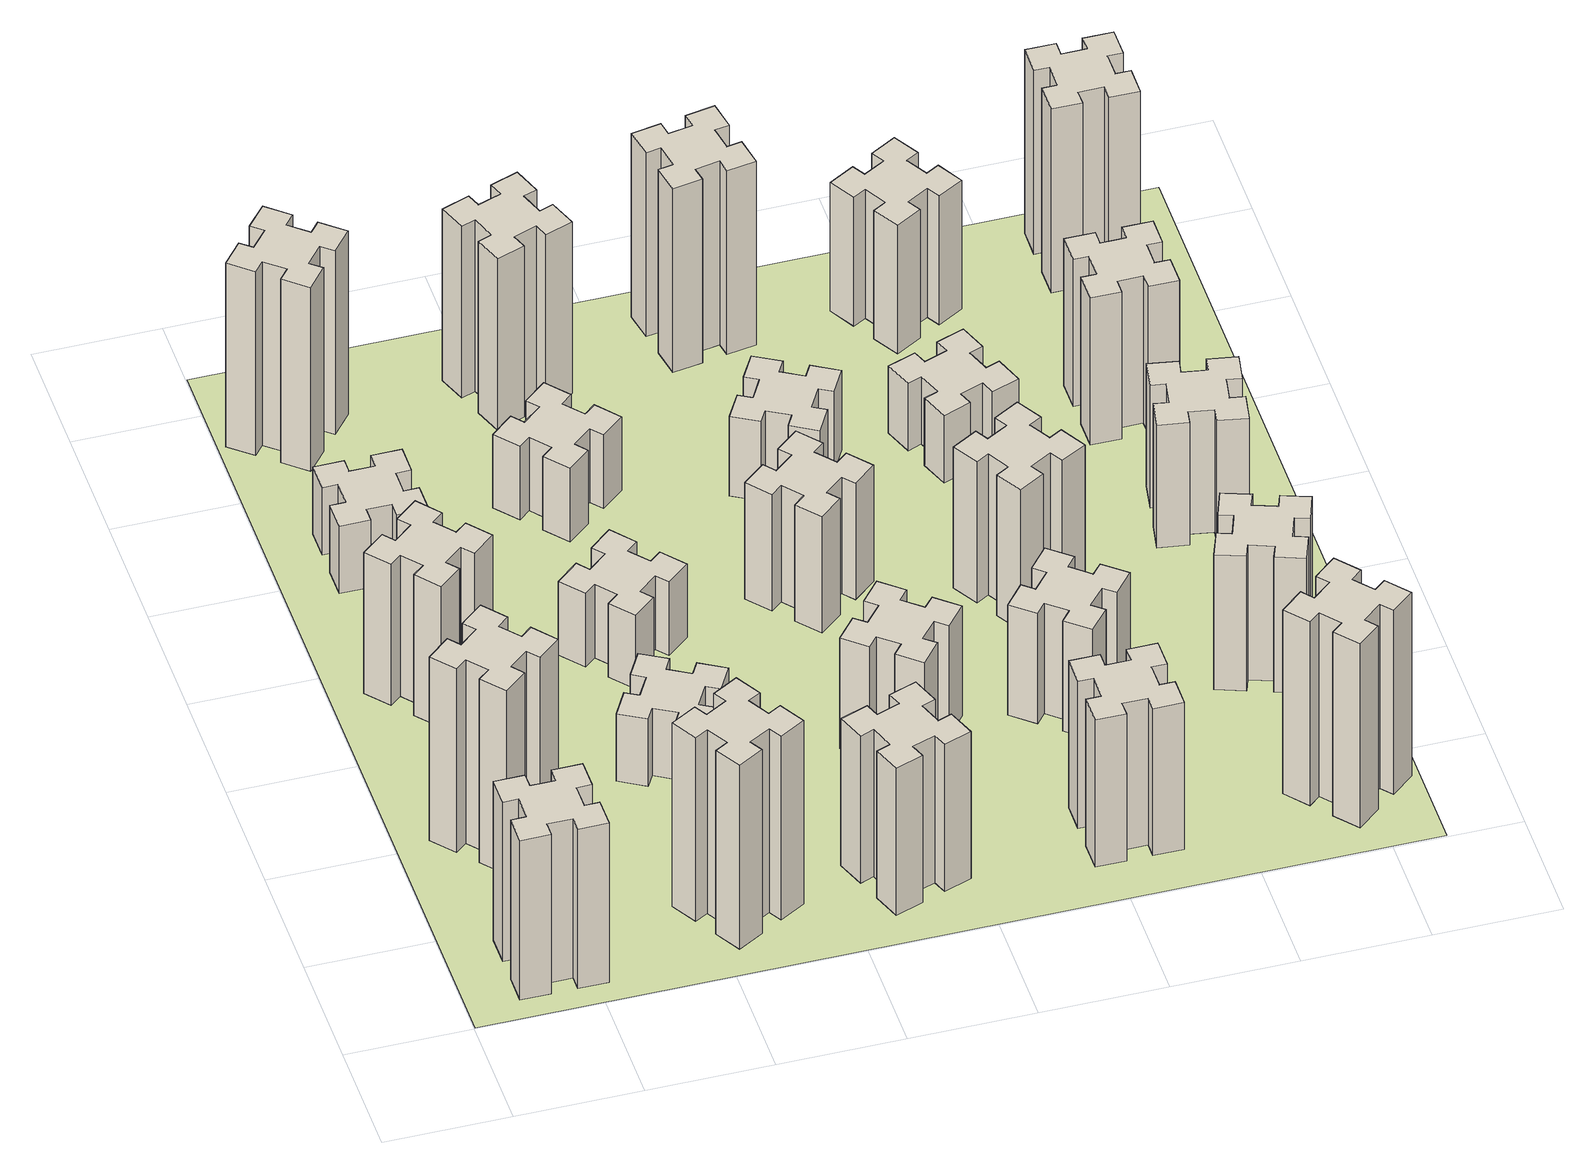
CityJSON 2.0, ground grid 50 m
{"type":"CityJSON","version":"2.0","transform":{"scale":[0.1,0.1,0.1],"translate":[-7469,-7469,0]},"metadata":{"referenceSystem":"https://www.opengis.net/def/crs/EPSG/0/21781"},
"CityObjects":{
"building1":{"type":"Building","attributes":{"class":"1000","function":"1000","usage":"1000","yearOfConstruction":2016,"roofType":"1000","measuredHeight":78,"storeysAboveGround":30,"storeysBelowGround":0},"geometry":[{"type":"Solid","lod":"1","boundaries":[[[[0,1,2,3,4,5,6,7,8,9,10,11,12,13,14,15,16,17,18,19]],[[17,16,20,21]],[[16,15,22,20]],[[15,14,23,22]],[[14,13,24,23]],[[13,12,25,24]],[[12,11,26,25]],[[11,10,27,26]],[[10,9,28,27]],[[9,8,29,28]],[[8,7,30,29]],[[7,6,31,30]],[[6,5,32,31]],[[5,4,33,32]],[[4,3,34,33]],[[3,2,35,34]],[[2,1,36,35]],[[1,0,37,36]],[[0,19,38,37]],[[19,18,39,38]],[[18,17,21,39]],[[24,25,26,27,28,29,30,31,32,33,34,35,36,37,38,39,21,20,22,23]]]]}]},
"building2":{"type":"Building","attributes":{"class":"1000","function":"1000","usage":"1000","yearOfConstruction":2016,"roofType":"1000","measuredHeight":90,"storeysAboveGround":30,"storeysBelowGround":0},"geometry":[{"type":"Solid","lod":"1","boundaries":[[[[40,41,42,43,44,45,46,47,48,49,50,51,52,53,54,55,56,57,58,59]],[[57,56,60,61]],[[56,55,62,60]],[[55,54,63,62]],[[54,53,64,63]],[[53,52,65,64]],[[52,51,66,65]],[[51,50,67,66]],[[50,49,68,67]],[[49,48,69,68]],[[48,47,70,69]],[[47,46,71,70]],[[46,45,72,71]],[[45,44,73,72]],[[44,43,74,73]],[[43,42,75,74]],[[42,41,76,75]],[[41,40,77,76]],[[40,59,78,77]],[[59,58,79,78]],[[58,57,61,79]],[[64,65,66,67,68,69,70,71,72,73,74,75,76,77,78,79,61,60,62,63]]]]}]},
"building3":{"type":"Building","attributes":{"class":"1000","function":"1000","usage":"1000","yearOfConstruction":2016,"roofType":"1000","measuredHeight":69,"storeysAboveGround":30,"storeysBelowGround":0},"geometry":[{"type":"Solid","lod":"1","boundaries":[[[[80,81,82,83,84,85,86,87,88,89,90,91,92,93,94,95,96,97,98,99]],[[97,96,100,101]],[[96,95,102,100]],[[95,94,103,102]],[[94,93,104,103]],[[93,92,105,104]],[[92,91,106,105]],[[91,90,107,106]],[[90,89,108,107]],[[89,88,109,108]],[[88,87,110,109]],[[87,86,111,110]],[[86,85,112,111]],[[85,84,113,112]],[[84,83,114,113]],[[83,82,115,114]],[[82,81,116,115]],[[81,80,117,116]],[[80,99,118,117]],[[99,98,119,118]],[[98,97,101,119]],[[104,105,106,107,108,109,110,111,112,113,114,115,116,117,118,119,101,100,102,103]]]]}]},
"building4":{"type":"Building","attributes":{"class":"1000","function":"1000","usage":"1000","yearOfConstruction":2016,"roofType":"1000","measuredHeight":33,"storeysAboveGround":30,"storeysBelowGround":0},"geometry":[{"type":"Solid","lod":"1","boundaries":[[[[120,121,122,123,124,125,126,127,128,129,130,131,132,133,134,135,136,137,138,139]],[[137,136,140,141]],[[136,135,142,140]],[[135,134,143,142]],[[134,133,144,143]],[[133,132,145,144]],[[132,131,146,145]],[[131,130,147,146]],[[130,129,148,147]],[[129,128,149,148]],[[128,127,150,149]],[[127,126,151,150]],[[126,125,152,151]],[[125,124,153,152]],[[124,123,154,153]],[[123,122,155,154]],[[122,121,156,155]],[[121,120,157,156]],[[120,139,158,157]],[[139,138,159,158]],[[138,137,141,159]],[[144,145,146,147,148,149,150,151,152,153,154,155,156,157,158,159,141,140,142,143]]]]}]},
"building5":{"type":"Building","attributes":{"class":"1000","function":"1000","usage":"1000","yearOfConstruction":2016,"roofType":"1000","measuredHeight":90,"storeysAboveGround":30,"storeysBelowGround":0},"geometry":[{"type":"Solid","lod":"1","boundaries":[[[[160,161,162,163,164,165,166,167,168,169,170,171,172,173,174,175,176,177,178,179]],[[177,176,180,181]],[[176,175,182,180]],[[175,174,183,182]],[[174,173,184,183]],[[173,172,185,184]],[[172,171,186,185]],[[171,170,187,186]],[[170,169,188,187]],[[169,168,189,188]],[[168,167,190,189]],[[167,166,191,190]],[[166,165,192,191]],[[165,164,193,192]],[[164,163,194,193]],[[163,162,195,194]],[[162,161,196,195]],[[161,160,197,196]],[[160,179,198,197]],[[179,178,199,198]],[[178,177,181,199]],[[184,185,186,187,188,189,190,191,192,193,194,195,196,197,198,199,181,180,182,183]]]]}]},
"building6":{"type":"Building","attributes":{"class":"1000","function":"1000","usage":"1000","yearOfConstruction":2016,"roofType":"1000","measuredHeight":90,"storeysAboveGround":30,"storeysBelowGround":0},"geometry":[{"type":"Solid","lod":"1","boundaries":[[[[200,201,202,203,204,205,206,207,208,209,210,211,212,213,214,215,216,217,218,219]],[[217,216,220,221]],[[216,215,222,220]],[[215,214,223,222]],[[214,213,224,223]],[[213,212,225,224]],[[212,211,226,225]],[[211,210,227,226]],[[210,209,228,227]],[[209,208,229,228]],[[208,207,230,229]],[[207,206,231,230]],[[206,205,232,231]],[[205,204,233,232]],[[204,203,234,233]],[[203,202,235,234]],[[202,201,236,235]],[[201,200,237,236]],[[200,219,238,237]],[[219,218,239,238]],[[218,217,221,239]],[[224,225,226,227,228,229,230,231,232,233,234,235,236,237,238,239,221,220,222,223]]]]}]},
"building7":{"type":"Building","attributes":{"class":"1000","function":"1000","usage":"1000","yearOfConstruction":2016,"roofType":"1000","measuredHeight":33,"storeysAboveGround":30,"storeysBelowGround":0},"geometry":[{"type":"Solid","lod":"1","boundaries":[[[[240,241,242,243,244,245,246,247,248,249,250,251,252,253,254,255,256,257,258,259]],[[257,256,260,261]],[[256,255,262,260]],[[255,254,263,262]],[[254,253,264,263]],[[253,252,265,264]],[[252,251,266,265]],[[251,250,267,266]],[[250,249,268,267]],[[249,248,269,268]],[[248,247,270,269]],[[247,246,271,270]],[[246,245,272,271]],[[245,244,273,272]],[[244,243,274,273]],[[243,242,275,274]],[[242,241,276,275]],[[241,240,277,276]],[[240,259,278,277]],[[259,258,279,278]],[[258,257,261,279]],[[264,265,266,267,268,269,270,271,272,273,274,275,276,277,278,279,261,260,262,263]]]]}]},
"building8":{"type":"Building","attributes":{"class":"1000","function":"1000","usage":"1000","yearOfConstruction":2016,"roofType":"1000","measuredHeight":36,"storeysAboveGround":30,"storeysBelowGround":0},"geometry":[{"type":"Solid","lod":"1","boundaries":[[[[280,281,282,283,284,285,286,287,288,289,290,291,292,293,294,295,296,297,298,299]],[[297,296,300,301]],[[296,295,302,300]],[[295,294,303,302]],[[294,293,304,303]],[[293,292,305,304]],[[292,291,306,305]],[[291,290,307,306]],[[290,289,308,307]],[[289,288,309,308]],[[288,287,310,309]],[[287,286,311,310]],[[286,285,312,311]],[[285,284,313,312]],[[284,283,314,313]],[[283,282,315,314]],[[282,281,316,315]],[[281,280,317,316]],[[280,299,318,317]],[[299,298,319,318]],[[298,297,301,319]],[[304,305,306,307,308,309,310,311,312,313,314,315,316,317,318,319,301,300,302,303]]]]}]},
"building9":{"type":"Building","attributes":{"class":"1000","function":"1000","usage":"1000","yearOfConstruction":2016,"roofType":"1000","measuredHeight":72,"storeysAboveGround":30,"storeysBelowGround":0},"geometry":[{"type":"Solid","lod":"1","boundaries":[[[[320,321,322,323,324,325,326,327,328,329,330,331,332,333,334,335,336,337,338,339]],[[337,336,340,341]],[[336,335,342,340]],[[335,334,343,342]],[[334,333,344,343]],[[333,332,345,344]],[[332,331,346,345]],[[331,330,347,346]],[[330,329,348,347]],[[329,328,349,348]],[[328,327,350,349]],[[327,326,351,350]],[[326,325,352,351]],[[325,324,353,352]],[[324,323,354,353]],[[323,322,355,354]],[[322,321,356,355]],[[321,320,357,356]],[[320,339,358,357]],[[339,338,359,358]],[[338,337,341,359]],[[344,345,346,347,348,349,350,351,352,353,354,355,356,357,358,359,341,340,342,343]]]]}]},
"building10":{"type":"Building","attributes":{"class":"1000","function":"1000","usage":"1000","yearOfConstruction":2016,"roofType":"1000","measuredHeight":36,"storeysAboveGround":30,"storeysBelowGround":0},"geometry":[{"type":"Solid","lod":"1","boundaries":[[[[360,361,362,363,364,365,366,367,368,369,370,371,372,373,374,375,376,377,378,379]],[[377,376,380,381]],[[376,375,382,380]],[[375,374,383,382]],[[374,373,384,383]],[[373,372,385,384]],[[372,371,386,385]],[[371,370,387,386]],[[370,369,388,387]],[[369,368,389,388]],[[368,367,390,389]],[[367,366,391,390]],[[366,365,392,391]],[[365,364,393,392]],[[364,363,394,393]],[[363,362,395,394]],[[362,361,396,395]],[[361,360,397,396]],[[360,379,398,397]],[[379,378,399,398]],[[378,377,381,399]],[[384,385,386,387,388,389,390,391,392,393,394,395,396,397,398,399,381,380,382,383]]]]}]},
"building11":{"type":"Building","attributes":{"class":"1000","function":"1000","usage":"1000","yearOfConstruction":2016,"roofType":"1000","measuredHeight":84,"storeysAboveGround":30,"storeysBelowGround":0},"geometry":[{"type":"Solid","lod":"1","boundaries":[[[[400,401,402,403,404,405,406,407,408,409,410,411,412,413,414,415,416,417,418,419]],[[417,416,420,421]],[[416,415,422,420]],[[415,414,423,422]],[[414,413,424,423]],[[413,412,425,424]],[[412,411,426,425]],[[411,410,427,426]],[[410,409,428,427]],[[409,408,429,428]],[[408,407,430,429]],[[407,406,431,430]],[[406,405,432,431]],[[405,404,433,432]],[[404,403,434,433]],[[403,402,435,434]],[[402,401,436,435]],[[401,400,437,436]],[[400,419,438,437]],[[419,418,439,438]],[[418,417,421,439]],[[424,425,426,427,428,429,430,431,432,433,434,435,436,437,438,439,421,420,422,423]]]]}]},
"building12":{"type":"Building","attributes":{"class":"1000","function":"1000","usage":"1000","yearOfConstruction":2016,"roofType":"1000","measuredHeight":54,"storeysAboveGround":30,"storeysBelowGround":0},"geometry":[{"type":"Solid","lod":"1","boundaries":[[[[440,441,442,443,444,445,446,447,448,449,450,451,452,453,454,455,456,457,458,459]],[[457,456,460,461]],[[456,455,462,460]],[[455,454,463,462]],[[454,453,464,463]],[[453,452,465,464]],[[452,451,466,465]],[[451,450,467,466]],[[450,449,468,467]],[[449,448,469,468]],[[448,447,470,469]],[[447,446,471,470]],[[446,445,472,471]],[[445,444,473,472]],[[444,443,474,473]],[[443,442,475,474]],[[442,441,476,475]],[[441,440,477,476]],[[440,459,478,477]],[[459,458,479,478]],[[458,457,461,479]],[[464,465,466,467,468,469,470,471,472,473,474,475,476,477,478,479,461,460,462,463]]]]}]},
"building13":{"type":"Building","attributes":{"class":"1000","function":"1000","usage":"1000","yearOfConstruction":2016,"roofType":"1000","measuredHeight":57,"storeysAboveGround":30,"storeysBelowGround":0},"geometry":[{"type":"Solid","lod":"1","boundaries":[[[[480,481,482,483,484,485,486,487,488,489,490,491,492,493,494,495,496,497,498,499]],[[497,496,500,501]],[[496,495,502,500]],[[495,494,503,502]],[[494,493,504,503]],[[493,492,505,504]],[[492,491,506,505]],[[491,490,507,506]],[[490,489,508,507]],[[489,488,509,508]],[[488,487,510,509]],[[487,486,511,510]],[[486,485,512,511]],[[485,484,513,512]],[[484,483,514,513]],[[483,482,515,514]],[[482,481,516,515]],[[481,480,517,516]],[[480,499,518,517]],[[499,498,519,518]],[[498,497,501,519]],[[504,505,506,507,508,509,510,511,512,513,514,515,516,517,518,519,501,500,502,503]]]]}]},
"building14":{"type":"Building","attributes":{"class":"1000","function":"1000","usage":"1000","yearOfConstruction":2016,"roofType":"1000","measuredHeight":72,"storeysAboveGround":30,"storeysBelowGround":0},"geometry":[{"type":"Solid","lod":"1","boundaries":[[[[520,521,522,523,524,525,526,527,528,529,530,531,532,533,534,535,536,537,538,539]],[[537,536,540,541]],[[536,535,542,540]],[[535,534,543,542]],[[534,533,544,543]],[[533,532,545,544]],[[532,531,546,545]],[[531,530,547,546]],[[530,529,548,547]],[[529,528,549,548]],[[528,527,550,549]],[[527,526,551,550]],[[526,525,552,551]],[[525,524,553,552]],[[524,523,554,553]],[[523,522,555,554]],[[522,521,556,555]],[[521,520,557,556]],[[520,539,558,557]],[[539,538,559,558]],[[538,537,541,559]],[[544,545,546,547,548,549,550,551,552,553,554,555,556,557,558,559,541,540,542,543]]]]}]},
"building15":{"type":"Building","attributes":{"class":"1000","function":"1000","usage":"1000","yearOfConstruction":2016,"roofType":"1000","measuredHeight":39,"storeysAboveGround":30,"storeysBelowGround":0},"geometry":[{"type":"Solid","lod":"1","boundaries":[[[[560,561,562,563,564,565,566,567,568,569,570,571,572,573,574,575,576,577,578,579]],[[577,576,580,581]],[[576,575,582,580]],[[575,574,583,582]],[[574,573,584,583]],[[573,572,585,584]],[[572,571,586,585]],[[571,570,587,586]],[[570,569,588,587]],[[569,568,589,588]],[[568,567,590,589]],[[567,566,591,590]],[[566,565,592,591]],[[565,564,593,592]],[[564,563,594,593]],[[563,562,595,594]],[[562,561,596,595]],[[561,560,597,596]],[[560,579,598,597]],[[579,578,599,598]],[[578,577,581,599]],[[584,585,586,587,588,589,590,591,592,593,594,595,596,597,598,599,581,580,582,583]]]]}]},
"building16":{"type":"Building","attributes":{"class":"1000","function":"1000","usage":"1000","yearOfConstruction":2016,"roofType":"1000","measuredHeight":90,"storeysAboveGround":30,"storeysBelowGround":0},"geometry":[{"type":"Solid","lod":"1","boundaries":[[[[600,601,602,603,604,605,606,607,608,609,610,611,612,613,614,615,616,617,618,619]],[[617,616,620,621]],[[616,615,622,620]],[[615,614,623,622]],[[614,613,624,623]],[[613,612,625,624]],[[612,611,626,625]],[[611,610,627,626]],[[610,609,628,627]],[[609,608,629,628]],[[608,607,630,629]],[[607,606,631,630]],[[606,605,632,631]],[[605,604,633,632]],[[604,603,634,633]],[[603,602,635,634]],[[602,601,636,635]],[[601,600,637,636]],[[600,619,638,637]],[[619,618,639,638]],[[618,617,621,639]],[[624,625,626,627,628,629,630,631,632,633,634,635,636,637,638,639,621,620,622,623]]]]}]},
"building17":{"type":"Building","attributes":{"class":"1000","function":"1000","usage":"1000","yearOfConstruction":2016,"roofType":"1000","measuredHeight":54,"storeysAboveGround":30,"storeysBelowGround":0},"geometry":[{"type":"Solid","lod":"1","boundaries":[[[[640,641,642,643,644,645,646,647,648,649,650,651,652,653,654,655,656,657,658,659]],[[657,656,660,661]],[[656,655,662,660]],[[655,654,663,662]],[[654,653,664,663]],[[653,652,665,664]],[[652,651,666,665]],[[651,650,667,666]],[[650,649,668,667]],[[649,648,669,668]],[[648,647,670,669]],[[647,646,671,670]],[[646,645,672,671]],[[645,644,673,672]],[[644,643,674,673]],[[643,642,675,674]],[[642,641,676,675]],[[641,640,677,676]],[[640,659,678,677]],[[659,658,679,678]],[[658,657,661,679]],[[664,665,666,667,668,669,670,671,672,673,674,675,676,677,678,679,661,660,662,663]]]]}]},
"building18":{"type":"Building","attributes":{"class":"1000","function":"1000","usage":"1000","yearOfConstruction":2016,"roofType":"1000","measuredHeight":69,"storeysAboveGround":30,"storeysBelowGround":0},"geometry":[{"type":"Solid","lod":"1","boundaries":[[[[680,681,682,683,684,685,686,687,688,689,690,691,692,693,694,695,696,697,698,699]],[[697,696,700,701]],[[696,695,702,700]],[[695,694,703,702]],[[694,693,704,703]],[[693,692,705,704]],[[692,691,706,705]],[[691,690,707,706]],[[690,689,708,707]],[[689,688,709,708]],[[688,687,710,709]],[[687,686,711,710]],[[686,685,712,711]],[[685,684,713,712]],[[684,683,714,713]],[[683,682,715,714]],[[682,681,716,715]],[[681,680,717,716]],[[680,699,718,717]],[[699,698,719,718]],[[698,697,701,719]],[[704,705,706,707,708,709,710,711,712,713,714,715,716,717,718,719,701,700,702,703]]]]}]},
"building19":{"type":"Building","attributes":{"class":"1000","function":"1000","usage":"1000","yearOfConstruction":2016,"roofType":"1000","measuredHeight":33,"storeysAboveGround":30,"storeysBelowGround":0},"geometry":[{"type":"Solid","lod":"1","boundaries":[[[[720,721,722,723,724,725,726,727,728,729,730,731,732,733,734,735,736,737,738,739]],[[737,736,740,741]],[[736,735,742,740]],[[735,734,743,742]],[[734,733,744,743]],[[733,732,745,744]],[[732,731,746,745]],[[731,730,747,746]],[[730,729,748,747]],[[729,728,749,748]],[[728,727,750,749]],[[727,726,751,750]],[[726,725,752,751]],[[725,724,753,752]],[[724,723,754,753]],[[723,722,755,754]],[[722,721,756,755]],[[721,720,757,756]],[[720,739,758,757]],[[739,738,759,758]],[[738,737,741,759]],[[744,745,746,747,748,749,750,751,752,753,754,755,756,757,758,759,741,740,742,743]]]]}]},
"building20":{"type":"Building","attributes":{"class":"1000","function":"1000","usage":"1000","yearOfConstruction":2016,"roofType":"1000","measuredHeight":90,"storeysAboveGround":30,"storeysBelowGround":0},"geometry":[{"type":"Solid","lod":"1","boundaries":[[[[760,761,762,763,764,765,766,767,768,769,770,771,772,773,774,775,776,777,778,779]],[[777,776,780,781]],[[776,775,782,780]],[[775,774,783,782]],[[774,773,784,783]],[[773,772,785,784]],[[772,771,786,785]],[[771,770,787,786]],[[770,769,788,787]],[[769,768,789,788]],[[768,767,790,789]],[[767,766,791,790]],[[766,765,792,791]],[[765,764,793,792]],[[764,763,794,793]],[[763,762,795,794]],[[762,761,796,795]],[[761,760,797,796]],[[760,779,798,797]],[[779,778,799,798]],[[778,777,781,799]],[[784,785,786,787,788,789,790,791,792,793,794,795,796,797,798,799,781,780,782,783]]]]}]},
"building21":{"type":"Building","attributes":{"class":"1000","function":"1000","usage":"1000","yearOfConstruction":2016,"roofType":"1000","measuredHeight":63,"storeysAboveGround":30,"storeysBelowGround":0},"geometry":[{"type":"Solid","lod":"1","boundaries":[[[[800,801,802,803,804,805,806,807,808,809,810,811,812,813,814,815,816,817,818,819]],[[817,816,820,821]],[[816,815,822,820]],[[815,814,823,822]],[[814,813,824,823]],[[813,812,825,824]],[[812,811,826,825]],[[811,810,827,826]],[[810,809,828,827]],[[809,808,829,828]],[[808,807,830,829]],[[807,806,831,830]],[[806,805,832,831]],[[805,804,833,832]],[[804,803,834,833]],[[803,802,835,834]],[[802,801,836,835]],[[801,800,837,836]],[[800,819,838,837]],[[819,818,839,838]],[[818,817,821,839]],[[824,825,826,827,828,829,830,831,832,833,834,835,836,837,838,839,821,820,822,823]]]]}]},
"building22":{"type":"Building","attributes":{"class":"1000","function":"1000","usage":"1000","yearOfConstruction":2016,"roofType":"1000","measuredHeight":66,"storeysAboveGround":30,"storeysBelowGround":0},"geometry":[{"type":"Solid","lod":"1","boundaries":[[[[840,841,842,843,844,845,846,847,848,849,850,851,852,853,854,855,856,857,858,859]],[[857,856,860,861]],[[856,855,862,860]],[[855,854,863,862]],[[854,853,864,863]],[[853,852,865,864]],[[852,851,866,865]],[[851,850,867,866]],[[850,849,868,867]],[[849,848,869,868]],[[848,847,870,869]],[[847,846,871,870]],[[846,845,872,871]],[[845,844,873,872]],[[844,843,874,873]],[[843,842,875,874]],[[842,841,876,875]],[[841,840,877,876]],[[840,859,878,877]],[[859,858,879,878]],[[858,857,861,879]],[[864,865,866,867,868,869,870,871,872,873,874,875,876,877,878,879,861,860,862,863]]]]}]},
"building23":{"type":"Building","attributes":{"class":"1000","function":"1000","usage":"1000","yearOfConstruction":2016,"roofType":"1000","measuredHeight":60,"storeysAboveGround":30,"storeysBelowGround":0},"geometry":[{"type":"Solid","lod":"1","boundaries":[[[[880,881,882,883,884,885,886,887,888,889,890,891,892,893,894,895,896,897,898,899]],[[897,896,900,901]],[[896,895,902,900]],[[895,894,903,902]],[[894,893,904,903]],[[893,892,905,904]],[[892,891,906,905]],[[891,890,907,906]],[[890,889,908,907]],[[889,888,909,908]],[[888,887,910,909]],[[887,886,911,910]],[[886,885,912,911]],[[885,884,913,912]],[[884,883,914,913]],[[883,882,915,914]],[[882,881,916,915]],[[881,880,917,916]],[[880,899,918,917]],[[899,898,919,918]],[[898,897,901,919]],[[904,905,906,907,908,909,910,911,912,913,914,915,916,917,918,919,901,900,902,903]]]]}]},
"building24":{"type":"Building","attributes":{"class":"1000","function":"1000","usage":"1000","yearOfConstruction":2016,"roofType":"1000","measuredHeight":72,"storeysAboveGround":30,"storeysBelowGround":0},"geometry":[{"type":"Solid","lod":"1","boundaries":[[[[920,921,922,923,924,925,926,927,928,929,930,931,932,933,934,935,936,937,938,939]],[[937,936,940,941]],[[936,935,942,940]],[[935,934,943,942]],[[934,933,944,943]],[[933,932,945,944]],[[932,931,946,945]],[[931,930,947,946]],[[930,929,948,947]],[[929,928,949,948]],[[928,927,950,949]],[[927,926,951,950]],[[926,925,952,951]],[[925,924,953,952]],[[924,923,954,953]],[[923,922,955,954]],[[922,921,956,955]],[[921,920,957,956]],[[920,939,958,957]],[[939,938,959,958]],[[938,937,941,959]],[[944,945,946,947,948,949,950,951,952,953,954,955,956,957,958,959,941,940,942,943]]]]}]},
"building25":{"type":"Building","attributes":{"class":"1000","function":"1000","usage":"1000","yearOfConstruction":2016,"roofType":"1000","measuredHeight":90,"storeysAboveGround":30,"storeysBelowGround":0},"geometry":[{"type":"Solid","lod":"1","boundaries":[[[[960,961,962,963,964,965,966,967,968,969,970,971,972,973,974,975,976,977,978,979]],[[977,976,980,981]],[[976,975,982,980]],[[975,974,983,982]],[[974,973,984,983]],[[973,972,985,984]],[[972,971,986,985]],[[971,970,987,986]],[[970,969,988,987]],[[969,968,989,988]],[[968,967,990,989]],[[967,966,991,990]],[[966,965,992,991]],[[965,964,993,992]],[[964,963,994,993]],[[963,962,995,994]],[[962,961,996,995]],[[961,960,997,996]],[[960,979,998,997]],[[979,978,999,998]],[[978,977,981,999]],[[984,985,986,987,988,989,990,991,992,993,994,995,996,997,998,999,981,980,982,983]]]]}]},
"landuse1":{"type":"LandUse","attributes":{"name":"plot1","function":"1010"},"geometry":[{"type":"MultiSurface","lod":"1","boundaries":[[[1000,1001,1002,1003]]]}]}
},
"vertices":[
[265,325,0],[265,225,0],[205,225,0],[205,105,0],[325,105,0],[325,165,0],[425,165,0],[425,105,0],[545,105,0],[545,225,0],[485,225,0],[485,325,0],[545,325,0],[545,445,0],[425,445,0],[425,385,0],[325,385,0],[325,445,0],[205,445,0],[205,325,0],[325,385,780],[325,445,780],[425,385,780],[425,445,780],[545,445,780],[545,325,780],[485,325,780],[485,225,780],[545,225,780],[545,105,780],[425,105,780],[425,165,780],[325,165,780],[325,105,780],[205,105,780],[205,225,780],[265,225,780],[265,325,780],[205,325,780],[205,445,780],
[492,1048,0],[427,1124,0],[473,1163,0],[396,1255,0],[304,1178,0],[343,1132,0],[266,1067,0],[228,1113,0],[136,1036,0],[213,944,0],[259,983,0],[323,906,0],[277,868,0],[354,776,0],[446,853,0],[408,899,0],[484,963,0],[523,917,0],[615,994,0],[538,1086,0],[484,963,900],[523,917,900],[408,899,900],[446,853,900],[354,776,900],[277,868,900],[323,906,900],[259,983,900],[213,944,900],[136,1036,900],[228,1113,900],[266,1067,900],[343,1132,900],[304,1178,900],[396,1255,900],[473,1163,900],[427,1124,900],[492,1048,900],[538,1086,900],[615,994,900],
[492,1888,0],[427,1964,0],[473,2003,0],[396,2095,0],[304,2018,0],[343,1972,0],[266,1907,0],[228,1953,0],[136,1876,0],[213,1784,0],[259,1823,0],[323,1746,0],[277,1708,0],[354,1616,0],[446,1693,0],[408,1739,0],[484,1803,0],[523,1757,0],[615,1834,0],[538,1926,0],[484,1803,690],[523,1757,690],[408,1739,690],[446,1693,690],[354,1616,690],[277,1708,690],[323,1746,690],[259,1823,690],[213,1784,690],[136,1876,690],[228,1953,690],[266,1907,690],[343,1972,690],[304,2018,690],[396,2095,690],[473,2003,690],[427,1964,690],[492,1888,690],[538,1926,690],[615,1834,690],
[485,2545,0],[485,2645,0],[545,2645,0],[545,2765,0],[425,2765,0],[425,2705,0],[325,2705,0],[325,2765,0],[205,2765,0],[205,2645,0],[265,2645,0],[265,2545,0],[205,2545,0],[205,2425,0],[325,2425,0],[325,2485,0],[425,2485,0],[425,2425,0],[545,2425,0],[545,2545,0],[425,2485,330],[425,2425,330],[325,2485,330],[325,2425,330],[205,2425,330],[205,2545,330],[265,2545,330],[265,2645,330],[205,2645,330],[205,2765,330],[325,2765,330],[325,2705,330],[425,2705,330],[425,2765,330],[545,2765,330],[545,2645,330],[485,2645,330],[485,2545,330],[545,2545,330],[545,2425,330],
[1127,255,0],[1214,305,0],[1244,253,0],[1348,313,0],[1288,417,0],[1236,387,0],[1186,474,0],[1238,504,0],[1178,608,0],[1074,548,0],[1104,496,0],[1017,446,0],[987,498,0],[883,438,0],[943,334,0],[995,364,0],[1045,277,0],[993,247,0],[1053,143,0],[1157,203,0],[1045,277,900],[993,247,900],[995,364,900],[943,334,900],[883,438,900],[987,498,900],[1017,446,900],[1104,496,900],[1074,548,900],[1178,608,900],[1238,504,900],[1186,474,900],[1236,387,900],[1288,417,900],[1348,313,900],[1244,253,900],[1214,305,900],[1127,255,900],[1157,203,900],[1053,143,900],
[384,3387,0],[308,3452,0],[346,3498,0],[254,3575,0],[177,3483,0],[223,3444,0],[159,3368,0],[113,3406,0],[36,3314,0],[128,3237,0],[166,3283,0],[243,3219,0],[204,3173,0],[296,3096,0],[373,3188,0],[327,3226,0],[392,3303,0],[438,3264,0],[515,3356,0],[423,3433,0],[392,3303,900],[438,3264,900],[327,3226,900],[373,3188,900],[296,3096,900],[204,3173,900],[243,3219,900],[166,3283,900],[128,3237,900],[36,3314,900],[113,3406,900],[159,3368,900],[223,3444,900],[177,3483,900],[254,3575,900],[346,3498,900],[308,3452,900],[384,3387,900],[423,3433,900],[515,3356,900],
[1186,1117,0],[1236,1204,0],[1288,1174,0],[1348,1278,0],[1244,1338,0],[1214,1286,0],[1127,1336,0],[1157,1388,0],[1053,1448,0],[993,1344,0],[1045,1314,0],[995,1227,0],[943,1257,0],[883,1153,0],[987,1093,0],[1017,1145,0],[1104,1095,0],[1074,1043,0],[1178,983,0],[1238,1087,0],[1104,1095,330],[1074,1043,330],[1017,1145,330],[987,1093,330],[883,1153,330],[943,1257,330],[995,1227,330],[1045,1314,330],[993,1344,330],[1053,1448,330],[1157,1388,330],[1127,1336,330],[1214,1286,330],[1244,1338,330],[1348,1278,330],[1288,1174,330],[1236,1204,330],[1186,1117,330],[1238,1087,330],[1178,983,330],
[1083,1972,0],[1006,1907,0],[968,1953,0],[876,1876,0],[953,1784,0],[999,1823,0],[1063,1746,0],[1017,1708,0],[1094,1616,0],[1186,1693,0],[1148,1739,0],[1224,1803,0],[1263,1757,0],[1355,1834,0],[1278,1926,0],[1232,1888,0],[1167,1964,0],[1213,2003,0],[1136,2095,0],[1044,2018,0],[1167,1964,360],[1213,2003,360],[1232,1888,360],[1278,1926,360],[1355,1834,360],[1263,1757,360],[1224,1803,360],[1148,1739,360],[1186,1693,360],[1094,1616,360],[1017,1708,360],[1063,1746,360],[999,1823,360],[953,1784,360],[876,1876,360],[968,1953,360],[1006,1907,360],[1083,1972,360],[1044,2018,360],[1136,2095,360],
[1765,496,0],[1671,462,0],[1650,518,0],[1537,477,0],[1579,364,0],[1635,385,0],[1669,291,0],[1613,270,0],[1654,157,0],[1767,199,0],[1746,255,0],[1840,289,0],[1860,233,0],[1973,274,0],[1932,387,0],[1876,366,0],[1842,460,0],[1898,480,0],[1857,593,0],[1744,552,0],[1842,460,720],[1898,480,720],[1876,366,720],[1932,387,720],[1973,274,720],[1860,233,720],[1840,289,720],[1746,255,720],[1767,199,720],[1654,157,720],[1613,270,720],[1669,291,720],[1635,385,720],[1579,364,720],[1537,477,720],[1650,518,720],[1671,462,720],[1765,496,720],[1744,552,720],[1857,593,720],
[999,2663,0],[1063,2586,0],[1017,2548,0],[1094,2456,0],[1186,2533,0],[1148,2579,0],[1224,2643,0],[1263,2597,0],[1355,2674,0],[1278,2766,0],[1232,2728,0],[1167,2804,0],[1213,2843,0],[1136,2935,0],[1044,2858,0],[1083,2812,0],[1006,2747,0],[968,2793,0],[876,2716,0],[953,2624,0],[1006,2747,360],[968,2793,360],[1083,2812,360],[1044,2858,360],[1136,2935,360],[1213,2843,360],[1167,2804,360],[1232,2728,360],[1278,2766,360],[1355,2674,360],[1263,2597,360],[1224,2643,360],[1148,2579,360],[1186,2533,360],[1094,2456,360],[1017,2548,360],[1063,2586,360],[999,2663,360],[953,2624,360],[876,2716,360],
[1125,3456,0],[1031,3422,0],[1010,3478,0],[897,3437,0],[939,3324,0],[995,3345,0],[1029,3251,0],[973,3230,0],[1014,3117,0],[1127,3159,0],[1106,3215,0],[1200,3249,0],[1220,3193,0],[1333,3234,0],[1292,3347,0],[1236,3326,0],[1202,3420,0],[1258,3440,0],[1217,3553,0],[1104,3512,0],[1202,3420,840],[1258,3440,840],[1236,3326,840],[1292,3347,840],[1333,3234,840],[1220,3193,840],[1200,3249,840],[1106,3215,840],[1127,3159,840],[1014,3117,840],[973,3230,840],[1029,3251,840],[995,3345,840],[939,3324,840],[897,3437,840],[1010,3478,840],[1031,3422,840],[1125,3456,840],[1104,3512,840],[1217,3553,840],
[1846,1063,0],[1923,999,0],[1884,953,0],[1976,876,0],[2053,968,0],[2007,1006,0],[2072,1083,0],[2118,1044,0],[2195,1136,0],[2103,1213,0],[2064,1167,0],[1988,1232,0],[2026,1278,0],[1934,1355,0],[1857,1263,0],[1903,1224,0],[1839,1148,0],[1793,1186,0],[1716,1094,0],[1808,1017,0],[1839,1148,540],[1793,1186,540],[1903,1224,540],[1857,1263,540],[1934,1355,540],[2026,1278,540],[1988,1232,540],[2064,1167,540],[2103,1213,540],[2195,1136,540],[2118,1044,540],[2072,1083,540],[2007,1006,540],[2053,968,540],[1976,876,540],[1884,953,540],[1923,999,540],[1846,1063,540],[1808,1017,540],[1716,1094,540],
[1972,1988,0],[1907,2064,0],[1953,2103,0],[1876,2195,0],[1784,2118,0],[1823,2072,0],[1746,2007,0],[1708,2053,0],[1616,1976,0],[1693,1884,0],[1739,1923,0],[1803,1846,0],[1757,1808,0],[1834,1716,0],[1926,1793,0],[1888,1839,0],[1964,1903,0],[2003,1857,0],[2095,1934,0],[2018,2026,0],[1964,1903,570],[2003,1857,570],[1888,1839,570],[1926,1793,570],[1834,1716,570],[1757,1808,570],[1803,1846,570],[1739,1923,570],[1693,1884,570],[1616,1976,570],[1708,2053,570],[1746,2007,570],[1823,2072,570],[1784,2118,570],[1876,2195,570],[1953,2103,570],[1907,2064,570],[1972,1988,570],[2018,2026,570],[2095,1934,570],
[2705,325,0],[2705,425,0],[2765,425,0],[2765,545,0],[2645,545,0],[2645,485,0],[2545,485,0],[2545,545,0],[2425,545,0],[2425,425,0],[2485,425,0],[2485,325,0],[2425,325,0],[2425,205,0],[2545,205,0],[2545,265,0],[2645,265,0],[2645,205,0],[2765,205,0],[2765,325,0],[2645,265,720],[2645,205,720],[2545,265,720],[2545,205,720],[2425,205,720],[2425,325,720],[2485,325,720],[2485,425,720],[2425,425,720],[2425,545,720],[2545,545,720],[2545,485,720],[2645,485,720],[2645,545,720],[2765,545,720],[2765,425,720],[2705,425,720],[2705,325,720],[2765,325,720],[2765,205,720],
[2026,2497,0],[2076,2584,0],[2128,2554,0],[2188,2658,0],[2084,2718,0],[2054,2666,0],[1967,2716,0],[1997,2768,0],[1893,2828,0],[1833,2724,0],[1885,2694,0],[1835,2607,0],[1783,2637,0],[1723,2533,0],[1827,2473,0],[1857,2525,0],[1944,2475,0],[1914,2423,0],[2018,2363,0],[2078,2467,0],[1944,2475,390],[1914,2423,390],[1857,2525,390],[1827,2473,390],[1723,2533,390],[1783,2637,390],[1835,2607,390],[1885,2694,390],[1833,2724,390],[1893,2828,390],[1997,2768,390],[1967,2716,390],[2054,2666,390],[2084,2718,390],[2188,2658,390],[2128,2554,390],[2076,2584,390],[2026,2497,390],[2078,2467,390],[2018,2363,390],
[1972,3405,0],[1955,3504,0],[2014,3514,0],[1993,3632,0],[1875,3611,0],[1885,3552,0],[1787,3535,0],[1777,3594,0],[1658,3573,0],[1679,3455,0],[1738,3465,0],[1756,3367,0],[1697,3357,0],[1717,3238,0],[1836,3259,0],[1825,3318,0],[1924,3336,0],[1934,3277,0],[2052,3297,0],[2031,3416,0],[1924,3336,900],[1934,3277,900],[1825,3318,900],[1836,3259,900],[1717,3238,900],[1697,3357,900],[1756,3367,900],[1738,3465,900],[1679,3455,900],[1658,3573,900],[1777,3594,900],[1787,3535,900],[1885,3552,900],[1875,3611,900],[1993,3632,900],[2014,3514,900],[1955,3504,900],[1972,3405,900],[2031,3416,900],[2052,3297,900],
[2647,1006,0],[2712,1083,0],[2758,1044,0],[2835,1136,0],[2743,1213,0],[2704,1167,0],[2628,1232,0],[2666,1278,0],[2574,1355,0],[2497,1263,0],[2543,1224,0],[2479,1148,0],[2433,1186,0],[2356,1094,0],[2448,1017,0],[2486,1063,0],[2563,999,0],[2524,953,0],[2616,876,0],[2693,968,0],[2563,999,540],[2524,953,540],[2486,1063,540],[2448,1017,540],[2356,1094,540],[2433,1186,540],[2479,1148,540],[2543,1224,540],[2497,1263,540],[2574,1355,540],[2666,1278,540],[2628,1232,540],[2704,1167,540],[2743,1213,540],[2835,1136,540],[2758,1044,540],[2712,1083,540],[2647,1006,540],[2693,968,540],[2616,876,540],
[2475,1744,0],[2525,1657,0],[2473,1627,0],[2533,1523,0],[2637,1583,0],[2607,1635,0],[2694,1685,0],[2724,1633,0],[2828,1693,0],[2768,1797,0],[2716,1767,0],[2666,1854,0],[2718,1884,0],[2658,1988,0],[2554,1928,0],[2584,1876,0],[2497,1826,0],[2467,1878,0],[2363,1818,0],[2423,1714,0],[2497,1826,690],[2467,1878,690],[2584,1876,690],[2554,1928,690],[2658,1988,690],[2718,1884,690],[2666,1854,690],[2716,1767,690],[2768,1797,690],[2828,1693,690],[2724,1633,690],[2694,1685,690],[2607,1635,690],[2637,1583,690],[2533,1523,690],[2473,1627,690],[2525,1657,690],[2475,1744,690],[2423,1714,690],[2363,1818,690],
[2586,2475,0],[2680,2509,0],[2700,2453,0],[2813,2494,0],[2772,2607,0],[2716,2586,0],[2682,2680,0],[2738,2700,0],[2697,2813,0],[2584,2772,0],[2605,2716,0],[2511,2682,0],[2490,2738,0],[2377,2697,0],[2419,2584,0],[2475,2605,0],[2509,2511,0],[2453,2490,0],[2494,2377,0],[2607,2419,0],[2509,2511,330],[2453,2490,330],[2475,2605,330],[2419,2584,330],[2377,2697,330],[2490,2738,330],[2511,2682,330],[2605,2716,330],[2584,2772,330],[2697,2813,330],[2738,2700,330],[2682,2680,330],[2716,2586,330],[2772,2607,330],[2813,2494,330],[2700,2453,330],[2680,2509,330],[2586,2475,330],[2607,2419,330],[2494,2377,330],
[3468,259,0],[3544,323,0],[3583,277,0],[3675,354,0],[3598,446,0],[3552,408,0],[3487,484,0],[3533,523,0],[3456,615,0],[3364,538,0],[3403,492,0],[3326,427,0],[3288,473,0],[3196,396,0],[3273,304,0],[3319,343,0],[3383,266,0],[3337,228,0],[3414,136,0],[3506,213,0],[3383,266,900],[3337,228,900],[3319,343,900],[3273,304,900],[3196,396,900],[3288,473,900],[3326,427,900],[3403,492,900],[3364,538,900],[3456,615,900],[3533,523,900],[3487,484,900],[3552,408,900],[3598,446,900],[3675,354,900],[3583,277,900],[3544,323,900],[3468,259,900],[3506,213,900],[3414,136,900],
[2716,3347,0],[2666,3434,0],[2718,3464,0],[2658,3568,0],[2554,3508,0],[2584,3456,0],[2497,3406,0],[2467,3458,0],[2363,3398,0],[2423,3294,0],[2475,3324,0],[2525,3237,0],[2473,3207,0],[2533,3103,0],[2637,3163,0],[2607,3215,0],[2694,3265,0],[2724,3213,0],[2828,3273,0],[2768,3377,0],[2694,3265,630],[2724,3213,630],[2607,3215,630],[2637,3163,630],[2533,3103,630],[2473,3207,630],[2525,3237,630],[2475,3324,630],[2423,3294,630],[2363,3398,630],[2467,3458,630],[2497,3406,630],[2584,3456,630],[2554,3508,630],[2658,3568,630],[2718,3464,630],[2666,3434,630],[2716,3347,630],[2768,3377,630],[2828,3273,630],
[3251,1029,0],[3345,995,0],[3324,939,0],[3437,897,0],[3478,1010,0],[3422,1031,0],[3456,1125,0],[3512,1104,0],[3553,1217,0],[3440,1258,0],[3420,1202,0],[3326,1236,0],[3347,1292,0],[3234,1333,0],[3193,1220,0],[3249,1200,0],[3215,1106,0],[3159,1127,0],[3117,1014,0],[3230,973,0],[3215,1106,660],[3159,1127,660],[3249,1200,660],[3193,1220,660],[3234,1333,660],[3347,1292,660],[3326,1236,660],[3420,1202,660],[3440,1258,660],[3553,1217,660],[3512,1104,660],[3456,1125,660],[3422,1031,660],[3478,1010,660],[3437,897,660],[3324,939,660],[3345,995,660],[3251,1029,660],[3230,973,660],[3117,1014,660],
[3267,1856,0],[3365,1838,0],[3355,1779,0],[3473,1758,0],[3494,1877,0],[3435,1887,0],[3452,1985,0],[3511,1975,0],[3532,2093,0],[3414,2114,0],[3404,2055,0],[3305,2072,0],[3316,2131,0],[3197,2152,0],[3177,2034,0],[3236,2024,0],[3218,1925,0],[3159,1936,0],[3138,1817,0],[3257,1797,0],[3218,1925,600],[3159,1936,600],[3236,2024,600],[3177,2034,600],[3197,2152,600],[3316,2131,600],[3305,2072,600],[3404,2055,600],[3414,2114,600],[3532,2093,600],[3511,1975,600],[3452,1985,600],[3435,1887,600],[3494,1877,600],[3473,1758,600],[3355,1779,600],[3365,1838,600],[3267,1856,600],[3257,1797,600],[3138,1817,600],
[3185,2485,0],[3285,2485,0],[3285,2425,0],[3405,2425,0],[3405,2545,0],[3345,2545,0],[3345,2645,0],[3405,2645,0],[3405,2765,0],[3285,2765,0],[3285,2705,0],[3185,2705,0],[3185,2765,0],[3065,2765,0],[3065,2645,0],[3125,2645,0],[3125,2545,0],[3065,2545,0],[3065,2425,0],[3185,2425,0],[3125,2545,720],[3065,2545,720],[3125,2645,720],[3065,2645,720],[3065,2765,720],[3185,2765,720],[3185,2705,720],[3285,2705,720],[3285,2765,720],[3405,2765,720],[3405,2645,720],[3345,2645,720],[3345,2545,720],[3405,2545,720],[3405,2425,720],[3285,2425,720],[3285,2485,720],[3185,2485,720],[3185,2425,720],[3065,2425,720],
[3285,3325,0],[3385,3325,0],[3385,3265,0],[3505,3265,0],[3505,3385,0],[3445,3385,0],[3445,3485,0],[3505,3485,0],[3505,3605,0],[3385,3605,0],[3385,3545,0],[3285,3545,0],[3285,3605,0],[3165,3605,0],[3165,3485,0],[3225,3485,0],[3225,3385,0],[3165,3385,0],[3165,3265,0],[3285,3265,0],[3225,3385,900],[3165,3385,900],[3225,3485,900],[3165,3485,900],[3165,3605,900],[3285,3605,900],[3285,3545,900],[3385,3545,900],[3385,3605,900],[3505,3605,900],[3505,3485,900],[3445,3485,900],[3445,3385,900],[3505,3385,900],[3505,3265,900],[3385,3265,900],[3385,3325,900],[3285,3325,900],[3285,3265,900],[3165,3265,900],
[5,3705,0],[3705,3705,0],[3705,5,0],[5,5,0]
]}
